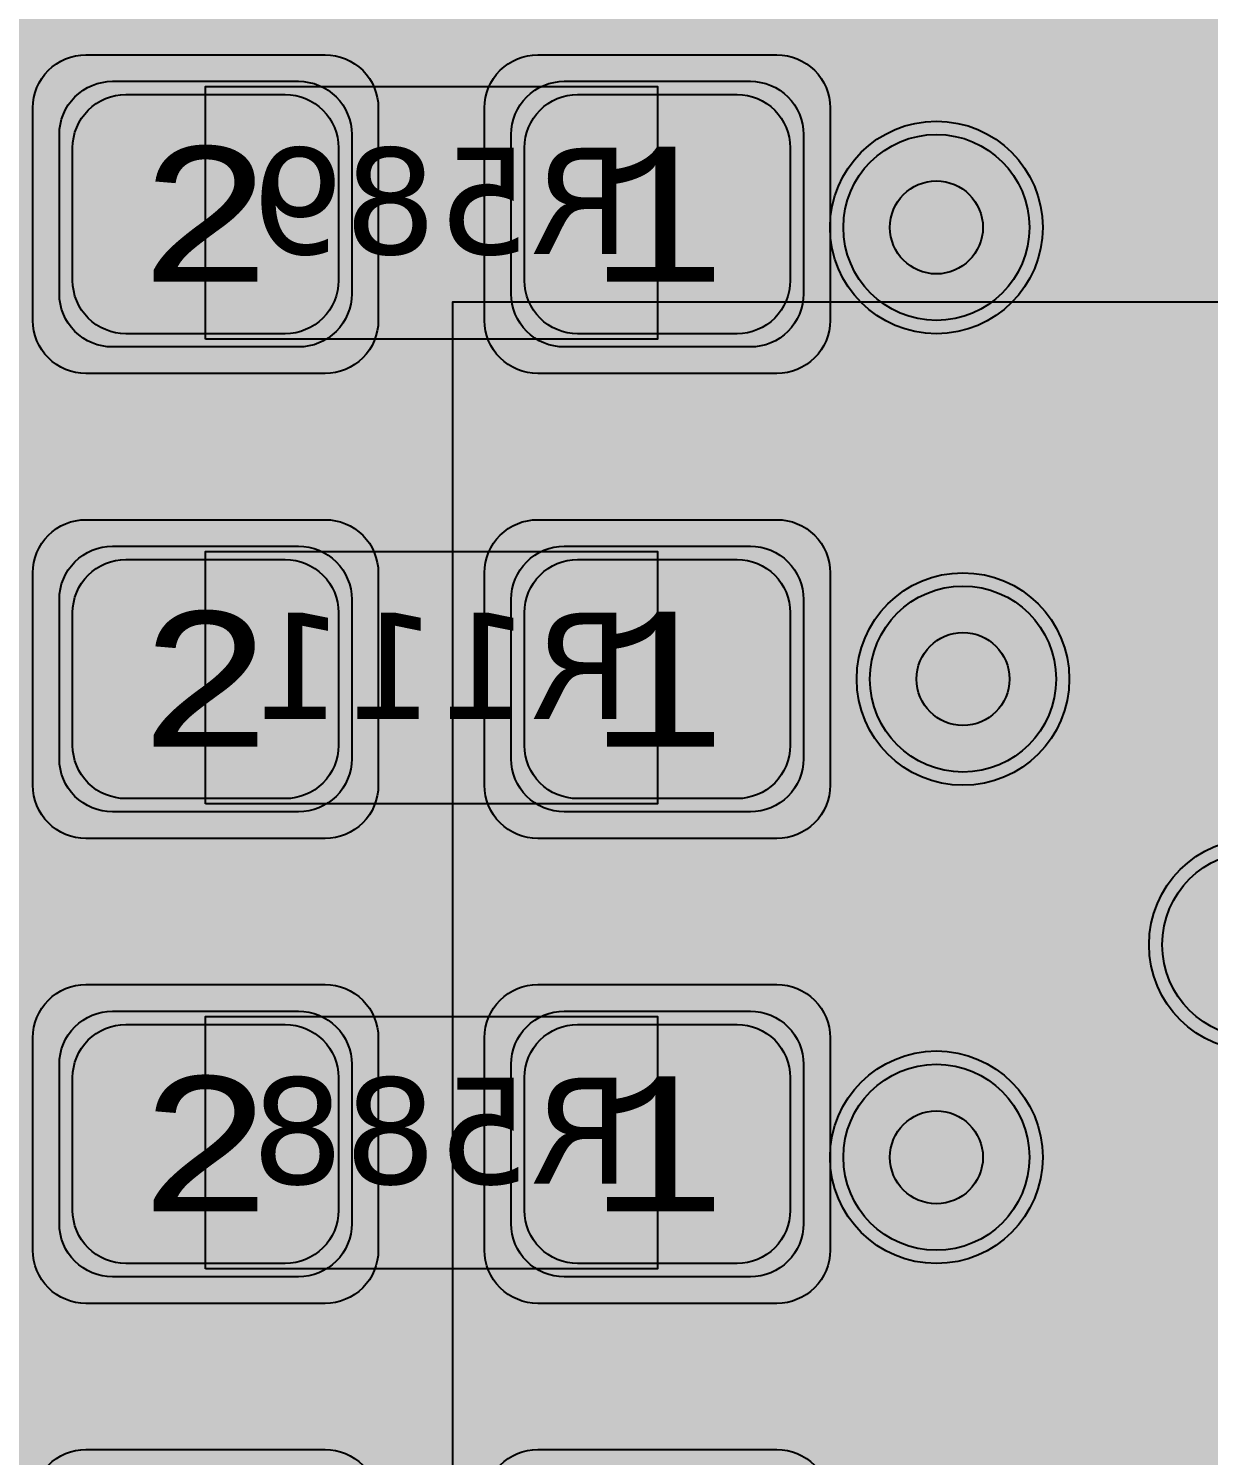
# Model space of a CAD drawing. Extents: x -28 to 199, y -61 to 255.
# Drawn here: x 103.98 to 108.42, y 146.08 to 151.45 of the extents above; entities that cross this region are included whole.
import ezdxf
from ezdxf.enums import TextEntityAlignment as Align

# ---------------------------------------------------------------- set-up
doc = ezdxf.new("R2010")
doc.units = 0
doc.header["$MEASUREMENT"] = 0
for name, color, linetype in [('ASSEMBLY_OUTLINES_BTM', 191, 'CONTINUOUS'), ('ASSEMBLY_OUTLINES_TOP', 102, 'CONTINUOUS'), ('ASSEMBLY_PART_NUMBERS_BTM', 191, 'CONTINUOUS'), ('ASSEMBLY_PART_NUMBERS_TOP', 102, 'CONTINUOUS'), ('ASSEMBLY_REF_DES_BTM', 191, 'CONTINUOUS'), ('DRILL_DRAWING', 21, 'CONTINUOUS'), ('GENERATED_SILKSCREEN_BTM', 255, 'CONTINUOUS'), ('GENERATED_SILKSCREEN_TOP', 140, 'CONTINUOUS'), ('PART_PADS_SMD_BTM', 10, 'CONTINUOUS'), ('PIN_NUMBERS_BTM', 8, 'CONTINUOUS'), ('PIN_NUMBERS_TOP', 8, 'CONTINUOUS'), ('PLACEMENT_OUTLINES_BTM', 222, 'CONTINUOUS'), ('PLACEMENT_OUTLINES_TOP', 130, 'CONTINUOUS'), ('PLANE_SHAPES_LAYER_2', 230, 'CONTINUOUS'), ('PLANE_SHAPES_LAYER_3', 81, 'CONTINUOUS'), ('SILKSCREEN_OUTLINES_BTM', 211, 'CONTINUOUS'), ('SILKSCREEN_OUTLINES_TOP', 150, 'CONTINUOUS'), ('SILKSCREEN_REF_DES_BTM', 211, 'CONTINUOUS'), ('SILKSCREEN_REF_DES_TOP', 150, 'CONTINUOUS'), ('SOLDERMASK_PADS_BTM', 12, 'CONTINUOUS'), ('SOLDERPASTE_PADS_BTM', 12, 'CONTINUOUS'), ('TRACES_LAYER_3', 81, 'CONTINUOUS'), ('TRACES_LAYER_BOTTOM', 10, 'CONTINUOUS'), ('TRACES_LAYER_TOP', 150, 'CONTINUOUS'), ('VIA_HOLES_LAYER_2', 30, 'CONTINUOUS'), ('VIA_HOLES_LAYER_3', 30, 'CONTINUOUS'), ('VIA_HOLES_LAYER_BOTTOM', 30, 'CONTINUOUS'), ('VIA_HOLES_LAYER_TOP', 30, 'CONTINUOUS'), ('VIA_PADS_LAYER_2', 230, 'CONTINUOUS'), ('VIA_PADS_LAYER_3', 81, 'CONTINUOUS'), ('VIA_PADS_LAYER_BOTTOM', 10, 'CONTINUOUS'), ('VIA_PADS_LAYER_TOP', 150, 'CONTINUOUS')]:
    doc.layers.add(name, color=color, linetype=linetype)
doc.styles.add('COURIER_NEW', font='COUR.TTF')
doc.styles.add('VERDANA', font='verdana.TTF')
doc.styles.add('VERIBEST_GERBER_0', font='txt')

msp = doc.modelspace()

# ---------------------------------------------------------------- hatches: boundary and pattern name
at = {"layer": 'PLANE_SHAPES_LAYER_2'}
h = msp.add_hatch(color=256, dxfattribs=at)
h.paths.add_polyline_path([(169.5, 129.25), (149.5, 129.25), (142.25, 122), (142.25, 90.5), (147.5, 90.5), (147.5, 80), (154, 80), (154, 69.25), (131.75, 69.25), (131.75, 73.25), (121.25, 73.25), (121.25, 81), (110.5, 81), (110.5, 125.75), (106.5, 125.75), (106.5, 128.75), (93.5, 128.75), (93.5, 120.25), (91.75, 120.25), (91.75, 121.5), (80, 121.5), (80, 118.25), (73.25, 118.25), (73.25, 124.5), (67.5, 124.5), (67.5, 128), (57.75, 128), (57.75, 120.25), (55.25, 120.25), (55.25, 121.5), (47.5, 121.5), (47.5, 119), (35, 119), (35, 134.75), (32.75, 134.75), (32.75, 159.75), (29.25, 159.75), (29.25, 175.25), (22.5, 175.25), (22.5, 195.25), (17.25, 195.25), (17.25, 198), (22.5, 198), (22.5, 216.5), (40.25, 216.5), (40.25, 235.5), (54.5, 235.5), (54.5, 254), (87.25, 254), (87.25, 236.25), (86.25, 236.25), (86.25, 228.75), (81, 228.75), (81, 218.75), (95.25, 218.75), (95.25, 194.5), (87, 194.5), (87, 172), (131.1, 172), (131.1, 208.75), (115.5, 208.75), (115.5, 213.75), (106.75, 213.75), (106.75, 218.75), (110.25, 222.25), (110.25, 226.25), (142.5, 226.25), (142.5, 221.5), (160.5, 221.5), (160.5, 240.75), (169.5, 240.75)])
h.paths.add_polyline_path([(35.5, 149.5), (41.75, 149.5), (41.75, 152), (39.25, 152), (39.25, 154), (37.75, 154), (37.75, 152), (35.5, 152)], flags=16)
h.paths.add_polyline_path([(37.5, 125.75), (37.5, 128.75), (42.75, 128.75), (42.75, 125.75)], flags=16)
h.paths.add_polyline_path([(52, 127.75), (52, 130.75), (54.25, 130.75), (54.25, 127.75)], flags=16)
h.paths.add_polyline_path([(50.75, 219.5), (50.75, 226.5), (71.75, 226.5), (71.75, 219.5)], flags=16)
h.paths.add_polyline_path([(66.5, 150.75), (66.5, 177.5), (72.25, 177.5), (72.25, 150.75)], flags=16)
h.paths.add_polyline_path([(47.25, 185.25), (73, 185.25), (73, 188.25), (70.25, 188.25), (70.25, 191), (47.25, 191)], flags=16)
h.paths.add_polyline_path([(84.5, 208), (84.5, 212.75), (85, 212.75), (85, 208)], flags=16)
h.paths.add_polyline_path([(61.5, 137.25), (87.75, 137.25), (87.75, 140.5), (84.75, 140.5), (84.75, 143), (61.5, 143)], flags=16)
h.paths.add_polyline_path([(88.75, 127), (88.75, 130), (91, 130), (91, 127)], flags=16)
h.paths.add_polyline_path([(85.5, 130.25), (85.5, 132.5), (91, 132.5), (91, 130.25)], flags=16)
h.paths.add_polyline_path([(108.75, 142.25), (135.75, 142.25), (135.75, 145.75), (132.25, 145.75), (132.25, 149), (108.75, 149)], flags=16)
h.paths.add_polyline_path([(114.25, 126.75), (140.75, 126.75), (140.75, 129.75), (137.25, 129.75), (137.25, 133), (114.25, 133)], flags=16)
h.paths.add_polyline_path([(155.25, 180.25), (166.25, 180.25), (166.25, 186.25), (152.25, 186.25), (152.25, 183), (155.25, 183)], flags=16)
at = {"layer": 'PLANE_SHAPES_LAYER_3'}
h = msp.add_hatch(color=256, dxfattribs=at)
h.paths.add_polyline_path([(169.5, 129.25), (149.5, 129.25), (142.25, 122), (142.25, 90.5), (147.5, 90.5), (147.5, 80), (154, 80), (154, 69.25), (131.75, 69.25), (131.75, 73.25), (121.25, 73.25), (121.25, 81), (110.5, 81), (110.5, 125.75), (106.5, 125.75), (106.5, 128.75), (93.5, 128.75), (93.5, 120.25), (91.75, 120.25), (91.75, 121.5), (80, 121.5), (80, 118.25), (73.25, 118.25), (73.25, 124.5), (67.5, 124.5), (67.5, 127.75), (58.25, 127.75), (58.25, 130.25), (88.75, 130.25), (88.75, 127), (91, 127), (91, 132.5), (55, 132.5), (55, 131.25), (52, 131.25), (52, 127.75), (55, 127.75), (55, 127.25), (57.75, 127.25), (57.75, 120.25), (55.25, 120.25), (55.25, 121.5), (47.5, 121.5), (47.5, 119), (35, 119), (35, 134.75), (32.75, 134.75), (32.75, 159.75), (29.25, 159.75), (29.25, 175.25), (22.5, 175.25), (22.5, 195.25), (17.25, 195.25), (17.25, 198), (22.5, 198), (22.5, 216.5), (40.25, 216.5), (40.25, 235.5), (54.5, 235.5), (54.5, 254), (87.25, 254), (87.25, 236.25), (86.25, 236.25), (86.25, 228.75), (81, 228.75), (81, 218.75), (95.25, 218.75), (95.25, 194.5), (87, 194.5), (87, 172), (131.1, 172), (131.1, 208.75), (115.5, 208.75), (115.5, 213.75), (106.75, 213.75), (106.75, 218.75), (110.25, 222.25), (110.25, 226.25), (142.5, 226.25), (142.5, 221.5), (160.5, 221.5), (160.5, 240.75), (169.5, 240.75)])
h.paths.add_polyline_path([(35.5, 149.5), (41.75, 149.5), (41.75, 152), (39.25, 152), (39.25, 154), (37.75, 154), (37.75, 152), (35.5, 152)], flags=16)
h.paths.add_polyline_path([(37.5, 125.75), (37.5, 128.75), (42.75, 128.75), (42.75, 125.75)], flags=16)
h.paths.add_polyline_path([(50.75, 219.5), (50.75, 226.5), (71.75, 226.5), (71.75, 219.5)], flags=16)
h.paths.add_polyline_path([(66.5, 150.75), (66.5, 177.5), (72.25, 177.5), (72.25, 150.75)], flags=16)
h.paths.add_polyline_path([(47.25, 185.25), (73, 185.25), (73, 188.25), (70.25, 188.25), (70.25, 191), (47.25, 191)], flags=16)
h.paths.add_polyline_path([(84.5, 208), (84.5, 212.75), (85, 212.75), (85, 208)], flags=16)
h.paths.add_polyline_path([(61.5, 137.25), (87.75, 137.25), (87.75, 140.5), (84.75, 140.5), (84.75, 143), (61.5, 143)], flags=16)
h.paths.add_polyline_path([(108.75, 142.25), (135.75, 142.25), (135.75, 145.75), (132.25, 145.75), (132.25, 149), (108.75, 149)], flags=16)
h.paths.add_polyline_path([(114.25, 126.75), (140.75, 126.75), (140.75, 129.75), (137.25, 129.75), (137.25, 133), (114.25, 133)], flags=16)
h.paths.add_polyline_path([(155.25, 180.25), (166.25, 180.25), (166.25, 186.25), (152.25, 186.25), (152.25, 183), (155.25, 183)], flags=16)
at = {"layer": 'VIA_HOLES_LAYER_2'}
h = msp.add_hatch(color=256, dxfattribs=at)
edge = h.paths.add_edge_path()
edge.add_arc((107.4, 150.7), 0.175, 0, 360)
h = msp.add_hatch(color=256, dxfattribs=at)
edge = h.paths.add_edge_path()
edge.add_arc((107.5, 149), 0.175, 0, 360)
h = msp.add_hatch(color=256, dxfattribs=at)
edge = h.paths.add_edge_path()
edge.add_arc((107.4, 147.2), 0.175, 0, 360)
at = {"layer": 'VIA_HOLES_LAYER_3'}
h = msp.add_hatch(color=256, dxfattribs=at)
edge = h.paths.add_edge_path()
edge.add_arc((107.4, 150.7), 0.175, 0, 360)
h = msp.add_hatch(color=256, dxfattribs=at)
edge = h.paths.add_edge_path()
edge.add_arc((107.5, 149), 0.175, 0, 360)
h = msp.add_hatch(color=256, dxfattribs=at)
edge = h.paths.add_edge_path()
edge.add_arc((107.4, 147.2), 0.175, 0, 360)
at = {"layer": 'VIA_HOLES_LAYER_BOTTOM'}
h = msp.add_hatch(color=256, dxfattribs=at)
edge = h.paths.add_edge_path()
edge.add_arc((107.4, 150.7), 0.175, 0, 360)
h = msp.add_hatch(color=256, dxfattribs=at)
edge = h.paths.add_edge_path()
edge.add_arc((107.5, 149), 0.175, 0, 360)
h = msp.add_hatch(color=256, dxfattribs=at)
edge = h.paths.add_edge_path()
edge.add_arc((107.4, 147.2), 0.175, 0, 360)
at = {"layer": 'VIA_HOLES_LAYER_TOP'}
h = msp.add_hatch(color=256, dxfattribs=at)
edge = h.paths.add_edge_path()
edge.add_arc((107.4, 150.7), 0.175, 0, 360)
h = msp.add_hatch(color=256, dxfattribs=at)
edge = h.paths.add_edge_path()
edge.add_arc((107.5, 149), 0.175, 0, 360)
h = msp.add_hatch(color=256, dxfattribs=at)
edge = h.paths.add_edge_path()
edge.add_arc((107.4, 147.2), 0.175, 0, 360)

# ---------------------------------------------------------------- linework, layer by layer
at = {"layer": 'ASSEMBLY_OUTLINES_BTM'}
for points in [[(104.65, 150.28), (104.65, 151.23), (106.35, 151.23), (106.35, 150.28)], [(104.65, 148.53), (104.65, 149.48), (106.35, 149.48), (106.35, 148.53)], [(104.65, 146.78), (104.65, 147.73), (106.35, 147.73), (106.35, 146.78)]]:
    msp.add_lwpolyline(points, close=True, dxfattribs=at)
at = {"layer": 'ASSEMBLY_OUTLINES_TOP', "const_width": 0.2}
msp.add_lwpolyline([(105.58, 141.12), (105.58, 150.42), (138.78, 150.42), (138.78, 141.12)], close=True, dxfattribs=at)
at = {"layer": 'GENERATED_SILKSCREEN_BTM', "const_width": 0.15}
for points in [[(105.792098, 151.230005, 1.22306e-05), (105.792089, 151.229995), (105.207911, 151.229995, 1.22306e-05), (105.207902, 151.230005), (105.792098, 151.230005)], [(105.783844, 150.279995), (105.216156, 150.279995, 1.1642e-05), (105.216164, 150.280005), (105.783836, 150.280005, 1.1642e-05), (105.783844, 150.279995)], [(105.792098, 149.480005, 1.22306e-05), (105.792089, 149.479995), (105.207911, 149.479995, 1.22306e-05), (105.207902, 149.480005), (105.792098, 149.480005)], [(105.783844, 148.529995), (105.216156, 148.529995, 1.1642e-05), (105.216164, 148.530005), (105.783836, 148.530005, 1.1642e-05), (105.783844, 148.529995)], [(105.792098, 147.730005, 1.22306e-05), (105.792089, 147.729995), (105.207911, 147.729995, 1.22306e-05), (105.207902, 147.730005), (105.792098, 147.730005)], [(105.783844, 146.779995), (105.216156, 146.779995, 1.1642e-05), (105.216164, 146.780005), (105.783836, 146.780005, 1.1642e-05), (105.783844, 146.779995)]]:
    msp.add_lwpolyline(points, format="xyb", dxfattribs=at)
for points in [[(108.6652, 149.8264), (108.3532, 149.8264), (108.3476, 149.8272), (108.3428, 149.8312), (108.3404, 149.8368), (108.3396, 149.8424), (108.3404, 149.8488), (108.3428, 149.8544), (108.3476, 149.8576), (108.3532, 149.8592), (108.494, 149.8592), (108.494, 150.6104), (108.4948, 150.616), (108.4972, 150.62), (108.5012, 150.6224)], [(108.5332, 149.3264), (108.2396, 149.3264), (108.2364, 149.3256), (108.2324, 149.3248), (108.2284, 149.3224), (108.1484, 149.24), (108.1452, 149.2352), (108.1444, 149.232), (108.1436, 149.2288), (108.1436, 149.0368), (108.1436, 149.0336), (108.1444, 149.032), (108.1444, 149.0312)], [(108.5972, 149.22), (108.5972, 149.0384), (108.5756, 148.9696), (108.1988, 148.9696), (108.1756, 149.0384), (108.1756, 149.22), (108.2468, 149.2936), (108.5252, 149.2936), (108.5972, 149.22)], [(108.1444, 149.0312), (108.17, 148.9544), (108.1444, 148.8776), (108.1444, 148.8752), (108.1436, 148.872), (108.1436, 148.6248), (108.1436, 148.6224), (108.1444, 148.62), (108.1452, 148.6168), (108.1484, 148.6136), (108.2284, 148.5312), (108.2324, 148.528), (108.2364, 148.5272), (108.2396, 148.5264), (108.5332, 148.5264)], [(108.5972, 148.8688), (108.5972, 148.632), (108.5252, 148.5592), (108.2468, 148.5592), (108.1756, 148.632), (108.1756, 148.8688), (108.1988, 148.9376), (108.5756, 148.9376), (108.5972, 148.8688)], [(108.0216, 145.9592), (108.0216, 146.7104), (108.0224, 146.716), (108.0248, 146.72), (108.0288, 146.7224), (108.0344, 146.7232), (108.0384, 146.724), (108.0424, 146.724), (108.0456, 146.7224), (108.0488, 146.7192), (108.2048, 146.5), (108.2064, 146.4968), (108.2072, 146.4944), (108.2072, 146.4888), (108.2048, 146.484), (108.2008, 146.48), (108.196, 146.4768), (108.1904, 146.4752), (108.1872, 146.4752), (108.1848, 146.476), (108.1808, 146.4808), (108.0528, 146.66), (108.0528, 145.9592)], [(107.1656, 145.9592), (107.0408, 146.06), (107.0408, 146.3472), (107.1496, 146.2592), (107.1528, 146.2576), (107.1536, 146.2568), (107.156, 146.256), (107.1592, 146.256), (107.4288, 146.256), (107.432, 146.256), (107.4368, 146.2576), (107.4384, 146.2592), (107.5728, 146.368), (107.5752, 146.3688), (107.576, 146.3704), (107.5776, 146.3728), (107.5792, 146.3784), (107.58, 146.3816), (107.58, 146.6008), (107.5792, 146.6048), (107.5776, 146.608), (107.576, 146.6104), (107.5752, 146.6112), (107.5728, 146.6136), (107.4384, 146.7232), (107.4352, 146.724), (107.4336, 146.7248), (107.432, 146.7256), (107.4288, 146.7264), (107.1592, 146.7264), (107.156, 146.7256), (107.1544, 146.7248), (107.152, 146.724), (107.1488, 146.7232), (107.0144, 146.6136), (107.012, 146.6096), (107.0112, 146.6064), (107.0096, 146.604), (107.0088, 146.6008), (107.0088, 146.052), (107.0096, 146.0496), (107.0112, 146.044), (107.012, 146.0424), (107.0144, 146.0392), (107.1488, 145.9296)], [(107.5472, 146.5928), (107.5472, 146.3896), (107.424, 146.288), (107.1656, 146.288), (107.0408, 146.3896), (107.0408, 146.5928), (107.1656, 146.6936), (107.424, 146.6936), (107.5472, 146.5928)], [(107.4384, 145.9296), (107.5728, 146.0392), (107.5752, 146.0408), (107.5768, 146.0432), (107.5776, 146.048), (107.5768, 146.0536), (107.5744, 146.0592), (107.5704, 146.0632), (107.5656, 146.0664), (107.56, 146.0672), (107.5544, 146.0656), (107.424, 145.9592)]]:
    msp.add_lwpolyline(points, dxfattribs=at)
at = {"layer": 'GENERATED_SILKSCREEN_TOP', "const_width": 0.15}
msp.add_lwpolyline([(138.780005, 141.12, -0.4142135624), (138.78, 141.119995), (105.58, 141.119995, -0.4142135624), (105.579995, 141.12), (105.579995, 150.42, -0.4142135624), (105.58, 150.420005), (107.080269, 150.420005, 7.9139e-06), (107.080278, 150.419995), (105.580005, 150.419995), (105.580005, 141.120005), (138.779995, 141.120005), (138.779995, 150.419995), (107.719722, 150.419995, 7.9139e-06), (107.719731, 150.420005), (138.78, 150.420005, -0.4142135624), (138.780005, 150.42), (138.780005, 141.12)], format="xyb", dxfattribs=at)
for points in [[(103.8772, 149.9636), (104.0116, 150.0732), (104.0148, 150.074), (104.0172, 150.0748), (104.018, 150.0756), (104.0212, 150.0764), (104.2908, 150.0764), (104.294, 150.0756), (104.2948, 150.0756), (104.2956, 150.0748), (104.298, 150.074), (104.3012, 150.0732), (104.4356, 149.9636), (104.438, 149.9596), (104.4388, 149.9564), (104.4404, 149.954), (104.4412, 149.9508), (104.4412, 149.402), (104.4404, 149.3996), (104.4388, 149.394), (104.438, 149.3924), (104.4356, 149.3892), (104.3012, 149.2796), (104.2972, 149.278), (104.2964, 149.2772), (104.2948, 149.2772), (104.2932, 149.2764), (104.2924, 149.2764), (104.2908, 149.2764), (104.0212, 149.2764), (104.018, 149.2772), (104.0148, 149.278), (104.0116, 149.2796)], [(104.7364, 149.3004), (104.7348, 149.2948), (104.7356, 149.2892), (104.7396, 149.2844), (104.7436, 149.2812), (104.7492, 149.2796), (104.7548, 149.2788), (104.7596, 149.2804), (104.7636, 149.2852), (105.1948, 150.0524), (105.1964, 150.0564), (105.1964, 150.0596), (105.1964, 150.0628), (105.1948, 150.066), (105.1924, 150.0708), (105.1892, 150.074), (105.1852, 150.0756), (105.1812, 150.0764), (104.6412, 150.0764), (104.6356, 150.0748), (104.6316, 150.0708), (104.6284, 150.066), (104.6276, 150.0596), (104.6284, 150.054), (104.6316, 150.0484), (104.6356, 150.0444), (104.6412, 150.0436), (105.154, 150.0436), (104.7364, 149.3004)], [(103.9028, 149.9428), (103.9028, 149.7396), (104.026, 149.638), (104.2844, 149.638), (104.4092, 149.7396), (104.4092, 149.9428), (104.2844, 150.0436), (104.026, 150.0436), (103.9028, 149.9428)], [(103.8956, 149.4156), (104.026, 149.3092), (104.2844, 149.3092), (104.4092, 149.41), (104.4092, 149.6972), (104.3004, 149.6092), (104.2972, 149.6076), (104.2964, 149.6068), (104.294, 149.606), (104.2908, 149.606), (104.0212, 149.606), (104.018, 149.606), (104.0132, 149.6076), (104.0116, 149.6092), (103.8772, 149.718)], [(104.0116, 149.2796), (103.8772, 149.3892)]]:
    msp.add_lwpolyline(points, dxfattribs=at)
at = {"layer": 'PART_PADS_SMD_BTM'}
for points in [[(105.2, 150.45, -0.4142135624), (105, 150.25), (104.3, 150.25, -0.4142135624), (104.1, 150.45), (104.1, 151.05, -0.4142135624), (104.3, 151.25), (105, 151.25, -0.4142135624), (105.2, 151.05)], [(106.9, 150.45, -0.4142135624), (106.7, 150.25), (106, 150.25, -0.4142135624), (105.8, 150.45), (105.8, 151.05, -0.4142135624), (106, 151.25), (106.7, 151.25, -0.4142135624), (106.9, 151.05)], [(105.2, 148.7, -0.4142135624), (105, 148.5), (104.3, 148.5, -0.4142135624), (104.1, 148.7), (104.1, 149.3, -0.4142135624), (104.3, 149.5), (105, 149.5, -0.4142135624), (105.2, 149.3)], [(106.9, 148.7, -0.4142135624), (106.7, 148.5), (106, 148.5, -0.4142135624), (105.8, 148.7), (105.8, 149.3, -0.4142135624), (106, 149.5), (106.7, 149.5, -0.4142135624), (106.9, 149.3)], [(105.2, 146.95, -0.4142135624), (105, 146.75), (104.3, 146.75, -0.4142135624), (104.1, 146.95), (104.1, 147.55, -0.4142135624), (104.3, 147.75), (105, 147.75, -0.4142135624), (105.2, 147.55)], [(106.9, 146.95, -0.4142135624), (106.7, 146.75), (106, 146.75, -0.4142135624), (105.8, 146.95), (105.8, 147.55, -0.4142135624), (106, 147.75), (106.7, 147.75, -0.4142135624), (106.9, 147.55)]]:
    msp.add_lwpolyline(points, format="xyb", close=True, dxfattribs=at)
at = {"layer": 'PLACEMENT_OUTLINES_BTM'}
for points in [[(104.65, 150.28), (104.65, 151.23), (106.35, 151.23), (106.35, 150.28)], [(104.65, 148.53), (104.65, 149.48), (106.35, 149.48), (106.35, 148.53)], [(104.65, 146.78), (104.65, 147.73), (106.35, 147.73), (106.35, 146.78)]]:
    msp.add_lwpolyline(points, close=True, dxfattribs=at)
at = {"layer": 'PLACEMENT_OUTLINES_TOP'}
msp.add_lwpolyline([(105.58, 141.12), (105.58, 150.42), (138.78, 150.42), (138.78, 141.12)], close=True, dxfattribs=at)
at = {"layer": 'SILKSCREEN_OUTLINES_BTM'}
for points in [[(104.65, 150.28), (104.65, 151.23), (106.35, 151.23), (106.35, 150.28)], [(104.65, 148.53), (104.65, 149.48), (106.35, 149.48), (106.35, 148.53)], [(104.65, 146.78), (104.65, 147.73), (106.35, 147.73), (106.35, 146.78)]]:
    msp.add_lwpolyline(points, close=True, dxfattribs=at)
at = {"layer": 'SILKSCREEN_OUTLINES_TOP'}
msp.add_lwpolyline([(105.58, 141.12), (105.58, 150.42), (138.78, 150.42), (138.78, 141.12)], close=True, dxfattribs=at)
at = {"layer": 'SOLDERMASK_PADS_BTM'}
for points in [[(105.3, 150.35, -0.4142135624), (105.1, 150.15), (104.2, 150.15, -0.4142135624), (104, 150.35), (104, 151.15, -0.4142135624), (104.2, 151.35), (105.1, 151.35, -0.4142135624), (105.3, 151.15)], [(107, 150.35, -0.4142135624), (106.8, 150.15), (105.9, 150.15, -0.4142135624), (105.7, 150.35), (105.7, 151.15, -0.4142135624), (105.9, 151.35), (106.8, 151.35, -0.4142135624), (107, 151.15)], [(105.3, 148.6, -0.4142135624), (105.1, 148.4), (104.2, 148.4, -0.4142135624), (104, 148.6), (104, 149.4, -0.4142135624), (104.2, 149.6), (105.1, 149.6, -0.4142135624), (105.3, 149.4)], [(107, 148.6, -0.4142135624), (106.8, 148.4), (105.9, 148.4, -0.4142135624), (105.7, 148.6), (105.7, 149.4, -0.4142135624), (105.9, 149.6), (106.8, 149.6, -0.4142135624), (107, 149.4)], [(105.3, 146.85, -0.4142135624), (105.1, 146.65), (104.2, 146.65, -0.4142135624), (104, 146.85), (104, 147.65, -0.4142135624), (104.2, 147.85), (105.1, 147.85, -0.4142135624), (105.3, 147.65)], [(107, 146.85, -0.4142135624), (106.8, 146.65), (105.9, 146.65, -0.4142135624), (105.7, 146.85), (105.7, 147.65, -0.4142135624), (105.9, 147.85), (106.8, 147.85, -0.4142135624), (107, 147.65)], [(105.3, 145.1, -0.4142135624), (105.1, 144.9), (104.2, 144.9, -0.4142135624), (104, 145.1), (104, 145.9, -0.4142135624), (104.2, 146.1), (105.1, 146.1, -0.4142135624), (105.3, 145.9)], [(107, 145.1, -0.4142135624), (106.8, 144.9), (105.9, 144.9, -0.4142135624), (105.7, 145.1), (105.7, 145.9, -0.4142135624), (105.9, 146.1), (106.8, 146.1, -0.4142135624), (107, 145.9)]]:
    msp.add_lwpolyline(points, format="xyb", close=True, dxfattribs=at)
at = {"layer": 'SOLDERPASTE_PADS_BTM'}
for points in [[(105.15, 150.5, -0.4142135624), (104.95, 150.3), (104.35, 150.3, -0.4142135624), (104.15, 150.5), (104.15, 151, -0.4142135624), (104.35, 151.2), (104.95, 151.2, -0.4142135624), (105.15, 151)], [(106.85, 150.5, -0.4142135624), (106.65, 150.3), (106.05, 150.3, -0.4142135624), (105.85, 150.5), (105.85, 151, -0.4142135624), (106.05, 151.2), (106.65, 151.2, -0.4142135624), (106.85, 151)], [(105.15, 148.75, -0.4142135624), (104.95, 148.55), (104.35, 148.55, -0.4142135624), (104.15, 148.75), (104.15, 149.25, -0.4142135624), (104.35, 149.45), (104.95, 149.45, -0.4142135624), (105.15, 149.25)], [(106.85, 148.75, -0.4142135624), (106.65, 148.55), (106.05, 148.55, -0.4142135624), (105.85, 148.75), (105.85, 149.25, -0.4142135624), (106.05, 149.45), (106.65, 149.45, -0.4142135624), (106.85, 149.25)], [(105.15, 147, -0.4142135624), (104.95, 146.8), (104.35, 146.8, -0.4142135624), (104.15, 147), (104.15, 147.5, -0.4142135624), (104.35, 147.7), (104.95, 147.7, -0.4142135624), (105.15, 147.5)], [(106.85, 147, -0.4142135624), (106.65, 146.8), (106.05, 146.8, -0.4142135624), (105.85, 147), (105.85, 147.5, -0.4142135624), (106.05, 147.7), (106.65, 147.7, -0.4142135624), (106.85, 147.5)]]:
    msp.add_lwpolyline(points, format="xyb", close=True, dxfattribs=at)
at = {"layer": 'TRACES_LAYER_3', "const_width": 0.5}
msp.add_lwpolyline([(51.9, 148.9), (52.5, 148.3), (86.405503, 148.3), (87.897889, 146.807614), (90.150447, 146.807614), (91.192012, 147.849179), (98.600821, 147.849179), (101.154394, 145.295606), (103.745606, 145.295606), (106.45, 148), (108.6, 148)], dxfattribs=at)
at = {"layer": 'TRACES_LAYER_BOTTOM'}
for points, const_width in [([(101.1, 152.75), (103.427, 152.75), (104.65, 151.527), (104.65, 150.75)], 0.35), ([(107.4, 150.7), (107.35, 150.75), (106.35, 150.75)], 0.5), ([(99.4, 148.45), (99.4, 149.065093), (101.084907, 150.75), (104.65, 150.75)], 0.35), ([(104.65, 150.75), (104.65, 149)], 0.35), ([(107.5, 149), (106.35, 149)], 0.5), ([(104.65, 147.25), (104.6, 147.25), (103.827298, 148.022702), (103.677298, 148.022702), (103.2, 148.5)], 0.35), ([(107.4, 147.2), (107.35, 147.25), (106.35, 147.25)], 0.5), ([(104.65, 147.25), (104.65, 145.5)], 0.35)]:
    msp.add_lwpolyline(points, dxfattribs=dict(at, const_width=const_width))
at = {"layer": 'TRACES_LAYER_TOP'}
for points, const_width in [([(87, 135.6), (91.479195, 135.6), (96.556195, 140.677), (101.681014, 140.677), (105.056676, 144.052662), (105.056676, 148.756157), (106.101785, 149.801266), (114.101266, 149.801266), (117.3, 153)], 0.254), ([(120.1, 152.9), (116.2, 149), (107.5, 149)], 0.254), ([(101.1, 146.75), (102.25348, 145.59652), (103.607841, 145.59652), (104.063926, 146.052605), (104.063926, 147.636074), (103.2, 148.5)], 0.35), ([(109.3, 126.2), (108.068697, 127.431303), (108.068697, 136.21788), (109.35, 137.499183), (109.35, 139.310661), (108.910661, 139.75), (108.910659, 139.75), (108.6, 140.060659), (108.6, 148)], 0.5)]:
    msp.add_lwpolyline(points, dxfattribs=dict(at, const_width=const_width))
at = {"layer": 'VIA_HOLES_LAYER_2'}
for centre in [(107.4, 150.7), (107.5, 149), (107.4, 147.2)]:
    msp.add_circle(centre, 0.175, dxfattribs=at)
at = {"layer": 'VIA_HOLES_LAYER_3'}
for centre in [(107.4, 150.7), (107.5, 149), (107.4, 147.2)]:
    msp.add_circle(centre, 0.175, dxfattribs=at)
at = {"layer": 'VIA_HOLES_LAYER_BOTTOM'}
for centre in [(107.4, 150.7), (107.5, 149), (107.4, 147.2)]:
    msp.add_circle(centre, 0.175, dxfattribs=at)
at = {"layer": 'VIA_HOLES_LAYER_TOP'}
for centre in [(107.4, 150.7), (107.5, 149), (107.4, 147.2)]:
    msp.add_circle(centre, 0.175, dxfattribs=at)
at = {"layer": 'VIA_PADS_LAYER_2'}
for centre in [(107.4, 150.7), (107.5, 149), (108.6, 148), (107.4, 147.2)]:
    msp.add_circle(centre, 0.4, dxfattribs=at)
at = {"layer": 'VIA_PADS_LAYER_3'}
for centre in [(107.4, 150.7), (107.5, 149), (108.6, 148), (107.4, 147.2)]:
    msp.add_circle(centre, 0.4, dxfattribs=at)
at = {"layer": 'VIA_PADS_LAYER_BOTTOM'}
for centre in [(107.4, 150.7), (107.5, 149), (108.6, 148), (107.4, 147.2)]:
    msp.add_circle(centre, 0.35, dxfattribs=at)
at = {"layer": 'VIA_PADS_LAYER_TOP'}
for centre in [(107.4, 150.7), (107.5, 149), (108.6, 148), (107.4, 147.2)]:
    msp.add_circle(centre, 0.35, dxfattribs=at)

# ---------------------------------------------------------------- texts
at = {"layer": 'ASSEMBLY_PART_NUMBERS_BTM', "style": 'VERIBEST_GERBER_0', "text_generation_flag": 2}
for s, p in [('MMZ1608A182B', (106.96, 160.25)), ('ERJ-3EKF1004V', (102.46, 158.5)), ('SN74AHCT1G00DBVR', (102.29, 152.75)), ('SN74LVC1G332DBVR', (103.29, 147.5))]:
    msp.add_text(s, height=2.032, rotation=90, dxfattribs=at).set_placement(p, align=Align.TOP_LEFT)
for s, p in [('ERJ-3EKF1213V', (107.25, 150.21)), ('ERJ-3EKF15R0V', (105.5, 148.21)), ('ERJ-3GEY0R00V', (105.5, 146.46))]:
    msp.add_text(s, height=2.032, dxfattribs=at).set_placement(p, align=Align.TOP_LEFT)
at = {"layer": 'ASSEMBLY_PART_NUMBERS_TOP', "style": 'VERIBEST_GERBER_0'}
msp.add_text('ERJ-3EKF4701V', height=2.032, rotation=270, dxfattribs=at).set_placement((107.71, 155.75), align=Align.TOP_LEFT)
for s, p in [('ERJ-3GEY0R00V', (93.25, 152.29)), ('ERJ-3EKF4701V', (93.75, 149.21))]:
    msp.add_text(s, height=2.032, dxfattribs=at).set_placement(p, align=Align.TOP_LEFT)
at = {"layer": 'ASSEMBLY_REF_DES_BTM', "style": 'VERDANA', "text_generation_flag": 2}
for s, p in [('R589', (106.25, 151)), ('R111', (106.25, 149.25)), ('R588', (106.25, 147.5))]:
    msp.add_text(s, height=0.4, dxfattribs=at).set_placement(p, align=Align.TOP_LEFT)
at = {"layer": 'DRILL_DRAWING', "style": 'VERIBEST_GERBER_0'}
for p in [(107.4, 150.7), (107.5, 149), (103.2, 148.5), (108.6, 148), (103.2, 147.5), (107.4, 147.2), (103.2, 146.5), (107.5, 145.5)]:
    msp.add_text('A', height=2, dxfattribs=at).set_placement(p, align=Align.MIDDLE_CENTER)
at = {"layer": 'PIN_NUMBERS_BTM', "style": 'COURIER_NEW'}
for s, p in [('2', (104.65, 150.75)), ('1', (106.35, 150.75)), ('2', (104.65, 149)), ('1', (106.35, 149)), ('2', (104.65, 147.25)), ('1', (106.35, 147.25))]:
    msp.add_text(s, height=0.508, dxfattribs=at).set_placement(p, align=Align.MIDDLE_CENTER)
at = {"layer": 'PIN_NUMBERS_TOP', "style": 'COURIER_NEW'}
for s, p in [('2', (104.65, 150.75)), ('1', (106.35, 150.75)), ('2', (104.65, 149)), ('1', (106.35, 149)), ('2', (104.65, 147.25)), ('1', (106.35, 147.25))]:
    msp.add_text(s, height=0.508, dxfattribs=at).set_placement(p, align=Align.MIDDLE_CENTER)
at = {"layer": 'SILKSCREEN_REF_DES_BTM', "style": 'VERIBEST_GERBER_0', "text_generation_flag": 2}
msp.add_text('R119', height=0.8, dxfattribs=at).set_placement((109.9, 146.74), align=Align.TOP_LEFT)
at = {"layer": 'SILKSCREEN_REF_DES_TOP', "style": 'VERIBEST_GERBER_0'}
msp.add_text('R297', height=0.8, dxfattribs=at).set_placement((102.25, 150.09), align=Align.TOP_LEFT)

doc.saveas('drawing.dxf')
